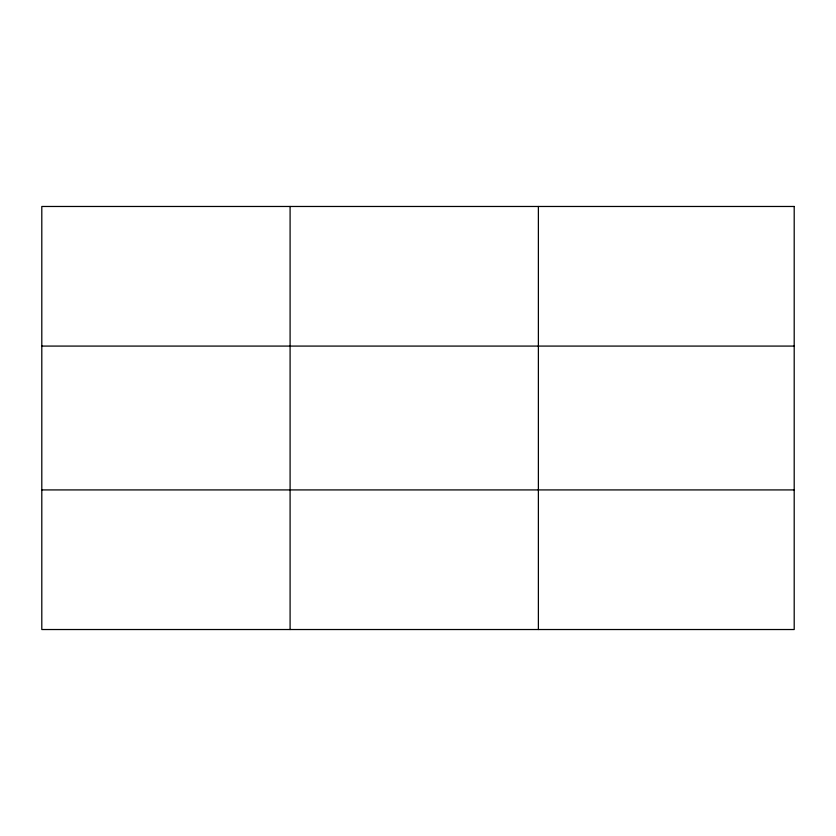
<?xml version="1.0" encoding="UTF-8"?>
<svg xmlns="http://www.w3.org/2000/svg" width="836" height="836" viewBox="0 0 836 836"><rect width="100%" height="100%" fill="white"/><g stroke="black" fill="none" stroke-linecap="round" stroke-linejoin="round"><path stroke-width="1.25" d="M290.092 206.471L290.092 629.529M538.384 206.471L538.384 629.529M41.8 346.083L794.2 346.083M41.8 489.917L794.2 489.917M794.2 206.471L794.2 629.529L41.8 629.529L41.8 206.471L794.2 206.471"/></g></svg>
